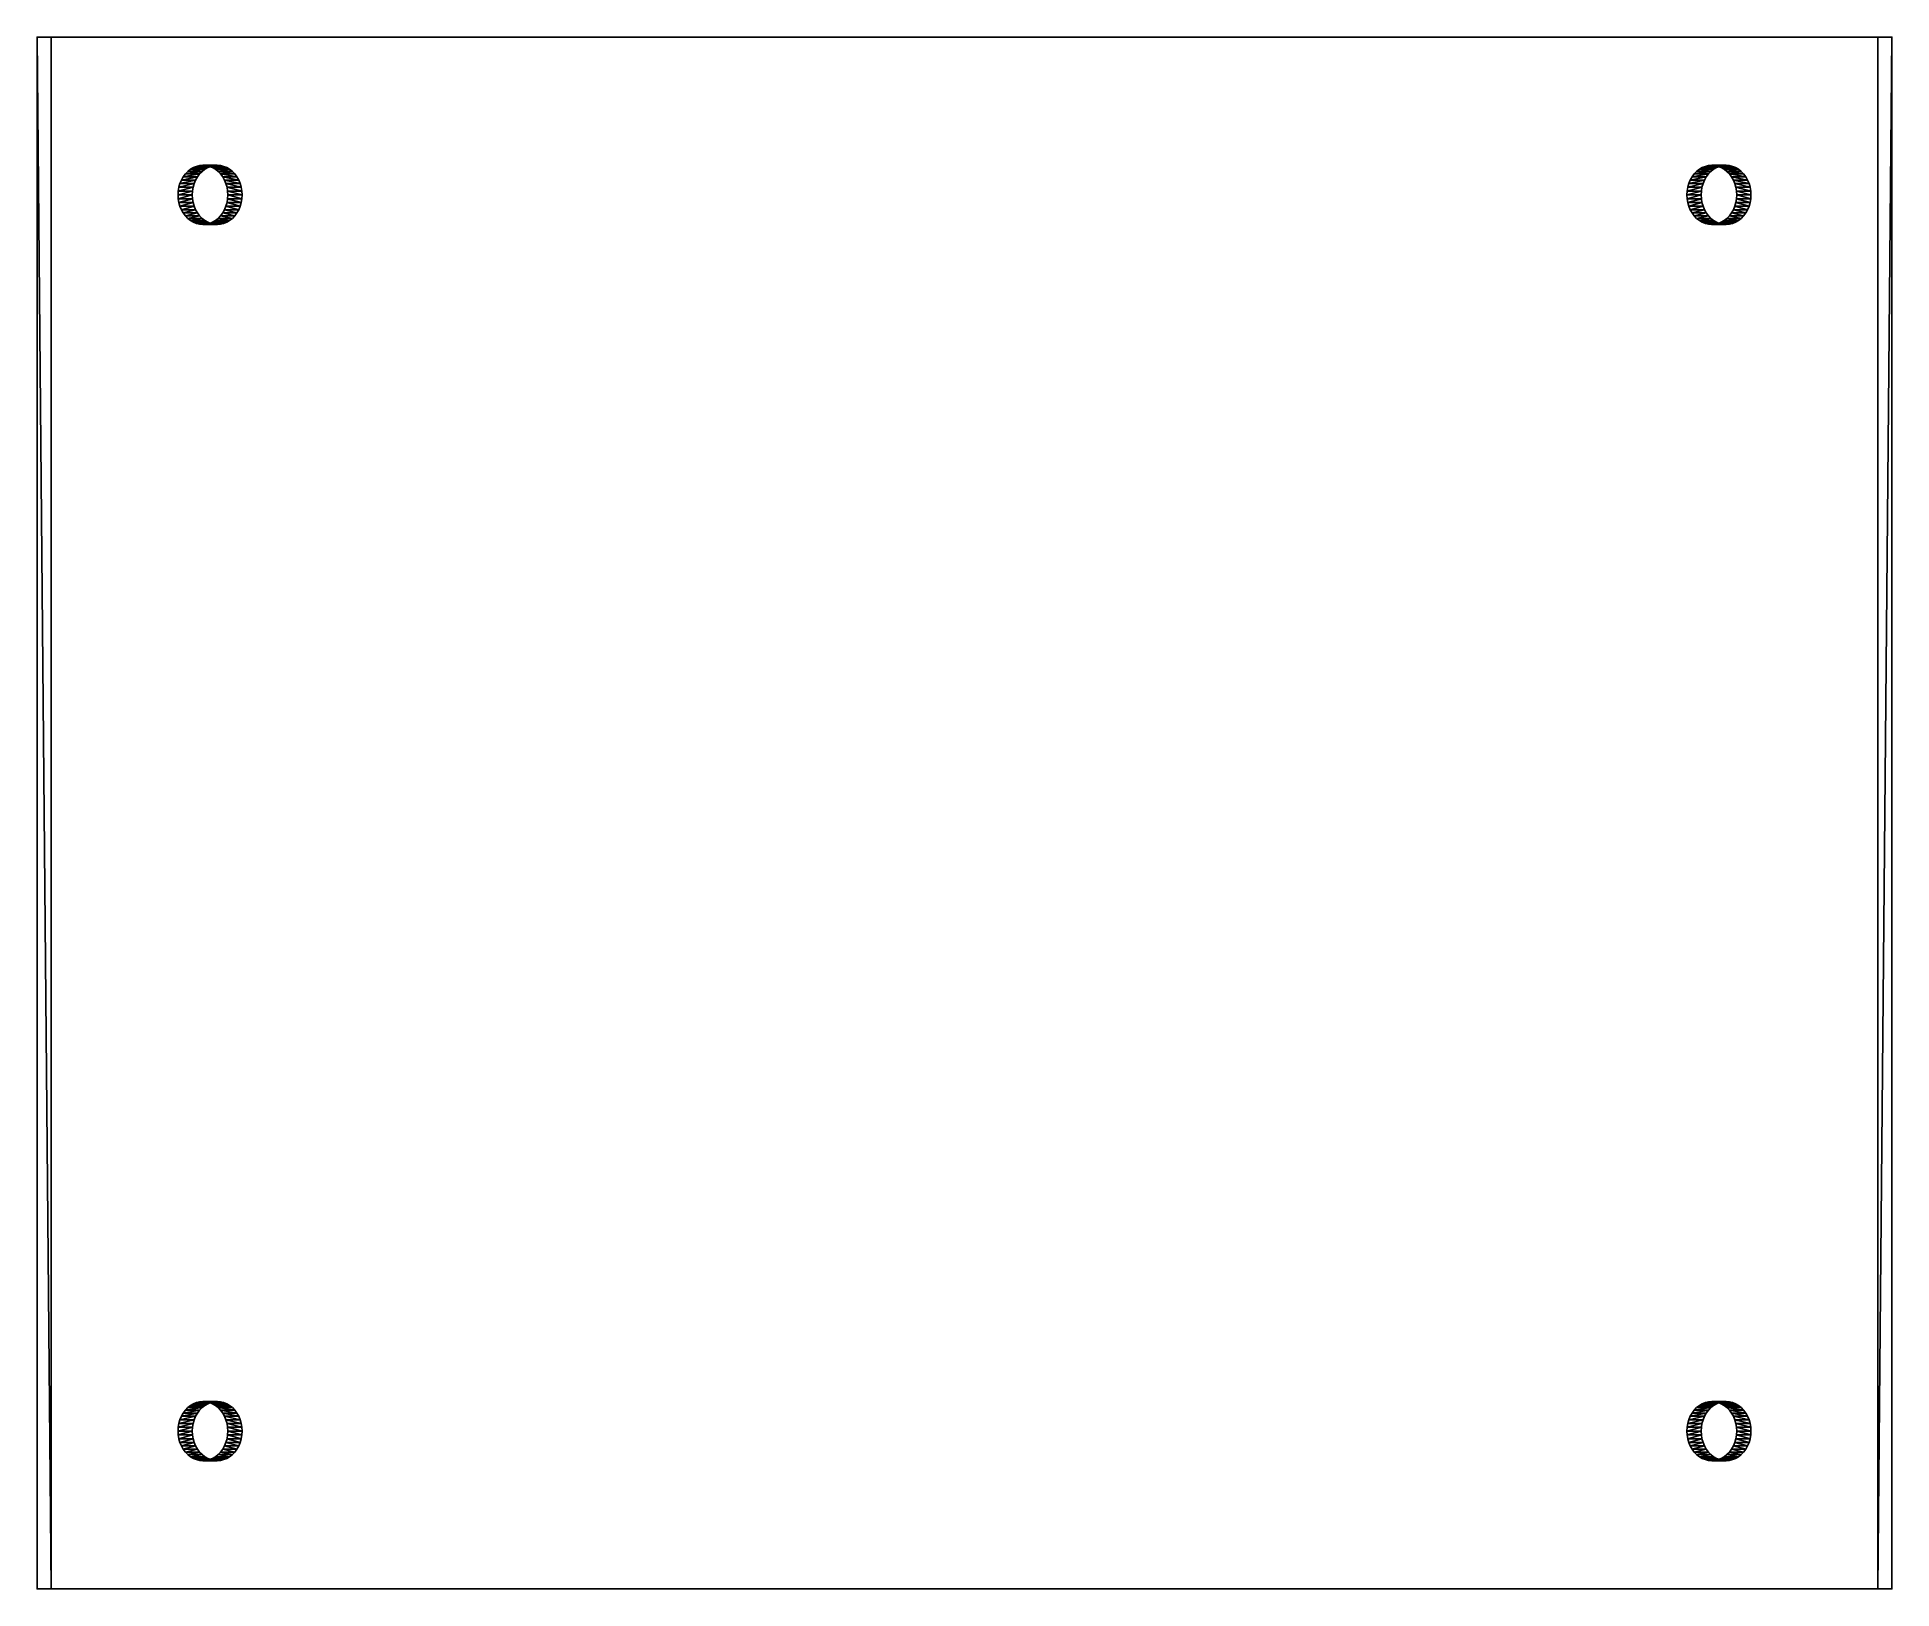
# Model space of a CAD drawing. Header units: millimetres. Extents: x 165 to 306, y 136 to 254.
import ezdxf

# ---------------------------------------------------------------- set-up
doc = ezdxf.new("R2010")
doc.units = ezdxf.units.MM
doc.layers.add('NOSE_COVER_RH', color=7, linetype='CONTINUOUS')

msp = doc.modelspace()

# ---------------------------------------------------------------- linework, layer by layer
at = {"layer": 'NOSE_COVER_RH'}
for points in [[(305, 254), (165, 254, 90), (166.0815, 254, 91.6824)], [(165, 254, 90), (165, 136, 90), (166.0815, 136, 91.6824)], [(165, 254, 90), (166.0815, 136, 91.6824), (166.0815, 254, 91.6824)], [(305, 254), (166.0815, 254, 91.6824), (306.0815, 254, 1.6824)], [(305, 136), (305, 254), (306.0815, 254, 1.6824)], [(305, 136), (306.0815, 254, 1.6824), (306.0815, 136, 1.6824)], [(176.6714, 243.9486, 82.497), (176.8934, 244.0787, 82.3542), (177.9749, 244.0787, 84.0366)], [(176.6714, 243.9486, 82.497), (177.9749, 244.0787, 84.0366), (177.7529, 243.9486, 84.1793)], [(176.8934, 244.0787, 82.3542), (177.1278, 244.1733, 82.2035), (178.2093, 244.1733, 83.8859)], [(176.8934, 244.0787, 82.3542), (178.2093, 244.1733, 83.8859), (177.9749, 244.0787, 84.0366)], [(177.1278, 244.1733, 82.2035), (177.3706, 244.2307, 82.0474), (178.4521, 244.2307, 83.7298)], [(177.1278, 244.1733, 82.2035), (178.4521, 244.2307, 83.7298), (178.2093, 244.1733, 83.8859)], [(177.3706, 244.2307, 82.0474), (177.6177, 244.25, 81.8886), (178.6992, 244.25, 83.571)], [(177.3706, 244.2307, 82.0474), (178.6992, 244.25, 83.571), (178.4521, 244.2307, 83.7298)], [(177.6177, 244.25, 81.8886), (177.8647, 244.2307, 81.7298), (178.9462, 244.2307, 83.4122)], [(177.6177, 244.25, 81.8886), (178.9462, 244.2307, 83.4122), (178.6992, 244.25, 83.571)], [(177.8647, 244.2307, 81.7298), (178.1075, 244.1733, 81.5737), (179.189, 244.1733, 83.2561)], [(177.8647, 244.2307, 81.7298), (179.189, 244.1733, 83.2561), (178.9462, 244.2307, 83.4122)], [(178.1075, 244.1733, 81.5737), (178.342, 244.0787, 81.423), (179.4235, 244.0787, 83.1054)], [(178.1075, 244.1733, 81.5737), (179.4235, 244.0787, 83.1054), (179.189, 244.1733, 83.2561)], [(178.342, 244.0787, 81.423), (178.564, 243.9486, 81.2803), (179.6455, 243.9486, 82.9626)], [(178.342, 244.0787, 81.423), (179.6455, 243.9486, 82.9626), (179.4235, 244.0787, 83.1054)], [(291.436, 243.9486, 8.7197), (291.6581, 244.0787, 8.577), (292.7396, 244.0787, 10.2593)], [(291.436, 243.9486, 8.7197), (292.7396, 244.0787, 10.2593), (292.5175, 243.9486, 10.4021)], [(291.6581, 244.0787, 8.577), (291.8925, 244.1733, 8.4263), (292.974, 244.1733, 10.1086)], [(291.6581, 244.0787, 8.577), (292.974, 244.1733, 10.1086), (292.7396, 244.0787, 10.2593)], [(291.8925, 244.1733, 8.4263), (292.1353, 244.2307, 8.2702), (293.2168, 244.2307, 9.9525)], [(291.8925, 244.1733, 8.4263), (293.2168, 244.2307, 9.9525), (292.974, 244.1733, 10.1086)], [(292.1353, 244.2307, 8.2702), (292.3823, 244.25, 8.1114), (293.4638, 244.25, 9.7937)], [(292.1353, 244.2307, 8.2702), (293.4638, 244.25, 9.7937), (293.2168, 244.2307, 9.9525)], [(292.3823, 244.25, 8.1114), (292.6294, 244.2307, 7.9526), (293.7109, 244.2307, 9.6349)], [(292.3823, 244.25, 8.1114), (293.7109, 244.2307, 9.6349), (293.4638, 244.25, 9.7937)], [(292.6294, 244.2307, 7.9526), (292.8722, 244.1733, 7.7965), (293.9537, 244.1733, 9.4788)], [(292.6294, 244.2307, 7.9526), (293.9537, 244.1733, 9.4788), (293.7109, 244.2307, 9.6349)], [(292.8722, 244.1733, 7.7965), (293.1066, 244.0787, 7.6458), (294.1881, 244.0787, 9.3281)], [(292.8722, 244.1733, 7.7965), (294.1881, 244.0787, 9.3281), (293.9537, 244.1733, 9.4788)], [(293.1066, 244.0787, 7.6458), (293.3286, 243.9486, 7.503), (294.4102, 243.9486, 9.1854)], [(293.1066, 244.0787, 7.6458), (294.4102, 243.9486, 9.1854), (294.1881, 244.0787, 9.3281)], [(175.7895, 242.5823, 83.0639), (175.8691, 242.861, 83.0127), (176.9506, 242.861, 84.6951)], [(175.7895, 242.5823, 83.0639), (176.9506, 242.861, 84.6951), (176.871, 242.5823, 84.7462)], [(175.8691, 242.861, 83.0127), (175.9786, 243.125, 82.9423), (177.0601, 243.125, 84.6247)], [(175.8691, 242.861, 83.0127), (177.0601, 243.125, 84.6247), (176.9506, 242.861, 84.6951)], [(175.9786, 243.125, 82.9423), (176.1161, 243.3697, 82.8539), (177.1976, 243.3697, 84.5363)], [(175.9786, 243.125, 82.9423), (177.1976, 243.3697, 84.5363), (177.0601, 243.125, 84.6247)], [(176.1161, 243.3697, 82.8539), (176.2794, 243.591, 82.749), (177.3609, 243.591, 84.4313)], [(176.1161, 243.3697, 82.8539), (177.3609, 243.591, 84.4313), (177.1976, 243.3697, 84.5363)], [(176.2794, 243.591, 82.749), (176.4655, 243.785, 82.6293), (177.547, 243.785, 84.3117)], [(176.2794, 243.591, 82.749), (177.547, 243.785, 84.3117), (177.3609, 243.591, 84.4313)], [(176.4655, 243.785, 82.6293), (176.6714, 243.9486, 82.497), (177.7529, 243.9486, 84.1793)], [(176.4655, 243.785, 82.6293), (177.7529, 243.9486, 84.1793), (177.547, 243.785, 84.3117)], [(178.564, 243.9486, 81.2803), (178.7699, 243.785, 81.148), (179.8514, 243.785, 82.8303)], [(178.564, 243.9486, 81.2803), (179.8514, 243.785, 82.8303), (179.6455, 243.9486, 82.9626)], [(178.7699, 243.785, 81.148), (178.956, 243.591, 81.0283), (180.0375, 243.591, 82.7107)], [(178.7699, 243.785, 81.148), (180.0375, 243.591, 82.7107), (179.8514, 243.785, 82.8303)], [(178.956, 243.591, 81.0283), (179.1192, 243.3697, 80.9234), (180.2007, 243.3697, 82.6057)], [(178.956, 243.591, 81.0283), (180.2007, 243.3697, 82.6057), (180.0375, 243.591, 82.7107)], [(179.1192, 243.3697, 80.9234), (179.2568, 243.125, 80.8349), (180.3383, 243.125, 82.5173)], [(179.1192, 243.3697, 80.9234), (180.3383, 243.125, 82.5173), (180.2007, 243.3697, 82.6057)], [(179.2568, 243.125, 80.8349), (179.3663, 242.861, 80.7645), (180.4478, 242.861, 82.4469)], [(179.2568, 243.125, 80.8349), (180.4478, 242.861, 82.4469), (180.3383, 243.125, 82.5173)], [(179.3663, 242.861, 80.7645), (179.4458, 242.5823, 80.7134), (180.5274, 242.5823, 82.3957)], [(179.3663, 242.861, 80.7645), (180.5274, 242.5823, 82.3957), (180.4478, 242.861, 82.4469)], [(290.5542, 242.5823, 9.2866), (290.6337, 242.861, 9.2355), (291.7153, 242.861, 10.9178)], [(290.5542, 242.5823, 9.2866), (291.7153, 242.861, 10.9178), (291.6357, 242.5823, 10.969)], [(290.6337, 242.861, 9.2355), (290.7432, 243.125, 9.1651), (291.8248, 243.125, 10.8474)], [(290.6337, 242.861, 9.2355), (291.8248, 243.125, 10.8474), (291.7153, 242.861, 10.9178)], [(290.7432, 243.125, 9.1651), (290.8808, 243.3697, 9.0766), (291.9623, 243.3697, 10.759)], [(290.7432, 243.125, 9.1651), (291.9623, 243.3697, 10.759), (291.8248, 243.125, 10.8474)], [(290.8808, 243.3697, 9.0766), (291.044, 243.591, 8.9717), (292.1255, 243.591, 10.6541)], [(290.8808, 243.3697, 9.0766), (292.1255, 243.591, 10.6541), (291.9623, 243.3697, 10.759)], [(291.044, 243.591, 8.9717), (291.2302, 243.785, 8.852), (292.3117, 243.785, 10.5344)], [(291.044, 243.591, 8.9717), (292.3117, 243.785, 10.5344), (292.1255, 243.591, 10.6541)], [(291.2302, 243.785, 8.852), (291.436, 243.9486, 8.7197), (292.5175, 243.9486, 10.4021)], [(291.2302, 243.785, 8.852), (292.5175, 243.9486, 10.4021), (292.3117, 243.785, 10.5344)], [(293.3286, 243.9486, 7.503), (293.5345, 243.785, 7.3707), (294.616, 243.785, 9.053)], [(293.3286, 243.9486, 7.503), (294.616, 243.785, 9.053), (294.4102, 243.9486, 9.1854)], [(293.5345, 243.785, 7.3707), (293.7206, 243.591, 7.251), (294.8022, 243.591, 8.9334)], [(293.5345, 243.785, 7.3707), (294.8022, 243.591, 8.9334), (294.616, 243.785, 9.053)], [(293.7206, 243.591, 7.251), (293.8839, 243.3697, 7.1461), (294.9654, 243.3697, 8.8284)], [(293.7206, 243.591, 7.251), (294.9654, 243.3697, 8.8284), (294.8022, 243.591, 8.9334)], [(293.8839, 243.3697, 7.1461), (294.0214, 243.125, 7.0577), (295.1029, 243.125, 8.74)], [(293.8839, 243.3697, 7.1461), (295.1029, 243.125, 8.74), (294.9654, 243.3697, 8.8284)], [(294.0214, 243.125, 7.0577), (294.1309, 242.861, 6.9873), (295.2124, 242.861, 8.6696)], [(294.0214, 243.125, 7.0577), (295.2124, 242.861, 8.6696), (295.1029, 243.125, 8.74)], [(294.1309, 242.861, 6.9873), (294.2105, 242.5823, 6.9361), (295.292, 242.5823, 8.6185)], [(294.1309, 242.861, 6.9873), (295.292, 242.5823, 8.6185), (295.2124, 242.861, 8.6696)], [(175.725, 242, 83.1053), (175.7412, 242.2937, 83.0949), (176.8227, 242.2937, 84.7773)], [(175.725, 242, 83.1053), (176.8227, 242.2937, 84.7773), (176.8065, 242, 84.7877)], [(175.7412, 241.7063, 83.0949), (175.725, 242, 83.1053), (176.8065, 242, 84.7877)], [(175.7412, 242.2937, 83.0949), (175.7895, 242.5823, 83.0639), (176.871, 242.5823, 84.7462)], [(175.7412, 242.2937, 83.0949), (176.871, 242.5823, 84.7462), (176.8227, 242.2937, 84.7773)], [(175.7412, 241.7063, 83.0949), (176.8065, 242, 84.7877), (176.8227, 241.7063, 84.7773)], [(175.7895, 241.4177, 83.0639), (175.7412, 241.7063, 83.0949), (176.8227, 241.7063, 84.7773)], [(175.7895, 241.4177, 83.0639), (176.8227, 241.7063, 84.7773), (176.871, 241.4177, 84.7462)], [(175.8691, 241.139, 83.0127), (175.7895, 241.4177, 83.0639), (176.871, 241.4177, 84.7462)], [(175.8691, 241.139, 83.0127), (176.871, 241.4177, 84.7462), (176.9506, 241.139, 84.6951)], [(179.4458, 241.4177, 80.7134), (179.3663, 241.139, 80.7645), (180.4478, 241.139, 82.4469)], [(179.4458, 242.5823, 80.7134), (179.4941, 242.2937, 80.6823), (180.5757, 242.2937, 82.3647)], [(179.4458, 242.5823, 80.7134), (180.5757, 242.2937, 82.3647), (180.5274, 242.5823, 82.3957)], [(179.4941, 241.7063, 80.6823), (179.4458, 241.4177, 80.7134), (180.5274, 241.4177, 82.3957)], [(179.4458, 241.4177, 80.7134), (180.4478, 241.139, 82.4469), (180.5274, 241.4177, 82.3957)], [(179.4941, 242.2937, 80.6823), (179.5103, 242, 80.6719), (180.5918, 242, 82.3543)], [(179.4941, 242.2937, 80.6823), (180.5918, 242, 82.3543), (180.5757, 242.2937, 82.3647)], [(179.5103, 242, 80.6719), (179.4941, 241.7063, 80.6823), (180.5757, 241.7063, 82.3647)], [(179.4941, 241.7063, 80.6823), (180.5274, 241.4177, 82.3957), (180.5757, 241.7063, 82.3647)], [(179.5103, 242, 80.6719), (180.5757, 241.7063, 82.3647), (180.5918, 242, 82.3543)], [(290.4897, 242, 9.3281), (290.5059, 242.2937, 9.3177), (291.5874, 242.2937, 11)], [(290.4897, 242, 9.3281), (291.5874, 242.2937, 11), (291.5712, 242, 11.0104)], [(290.5059, 241.7063, 9.3177), (290.4897, 242, 9.3281), (291.5712, 242, 11.0104)], [(290.5059, 242.2937, 9.3177), (290.5542, 242.5823, 9.2866), (291.6357, 242.5823, 10.969)], [(290.5059, 242.2937, 9.3177), (291.6357, 242.5823, 10.969), (291.5874, 242.2937, 11)], [(290.5059, 241.7063, 9.3177), (291.5712, 242, 11.0104), (291.5874, 241.7063, 11)], [(290.5542, 241.4177, 9.2866), (290.5059, 241.7063, 9.3177), (291.5874, 241.7063, 11)], [(290.5542, 241.4177, 9.2866), (291.5874, 241.7063, 11), (291.6357, 241.4177, 10.969)], [(290.6337, 241.139, 9.2355), (290.5542, 241.4177, 9.2866), (291.6357, 241.4177, 10.969)], [(290.6337, 241.139, 9.2355), (291.6357, 241.4177, 10.969), (291.7153, 241.139, 10.9178)], [(294.2105, 241.4177, 6.9361), (294.1309, 241.139, 6.9873), (295.2124, 241.139, 8.6696)], [(294.2105, 242.5823, 6.9361), (294.2588, 242.2937, 6.9051), (295.3403, 242.2937, 8.5874)], [(294.2105, 242.5823, 6.9361), (295.3403, 242.2937, 8.5874), (295.292, 242.5823, 8.6185)], [(294.2588, 241.7063, 6.9051), (294.2105, 241.4177, 6.9361), (295.292, 241.4177, 8.6185)], [(294.2105, 241.4177, 6.9361), (295.2124, 241.139, 8.6696), (295.292, 241.4177, 8.6185)], [(294.2588, 242.2937, 6.9051), (294.275, 242, 6.8947), (295.3565, 242, 8.577)], [(294.2588, 242.2937, 6.9051), (295.3565, 242, 8.577), (295.3403, 242.2937, 8.5874)], [(294.275, 242, 6.8947), (294.2588, 241.7063, 6.9051), (295.3403, 241.7063, 8.5874)], [(294.2588, 241.7063, 6.9051), (295.292, 241.4177, 8.6185), (295.3403, 241.7063, 8.5874)], [(294.275, 242, 6.8947), (295.3403, 241.7063, 8.5874), (295.3565, 242, 8.577)], [(175.9786, 240.875, 82.9423), (175.8691, 241.139, 83.0127), (176.9506, 241.139, 84.6951)], [(175.9786, 240.875, 82.9423), (176.9506, 241.139, 84.6951), (177.0601, 240.875, 84.6247)], [(176.1161, 240.6303, 82.8539), (175.9786, 240.875, 82.9423), (177.0601, 240.875, 84.6247)], [(176.1161, 240.6303, 82.8539), (177.0601, 240.875, 84.6247), (177.1976, 240.6303, 84.5363)], [(176.2794, 240.409, 82.749), (176.1161, 240.6303, 82.8539), (177.1976, 240.6303, 84.5363)], [(176.2794, 240.409, 82.749), (177.1976, 240.6303, 84.5363), (177.3609, 240.409, 84.4313)], [(176.4655, 240.215, 82.6293), (176.2794, 240.409, 82.749), (177.3609, 240.409, 84.4313)], [(176.4655, 240.215, 82.6293), (177.3609, 240.409, 84.4313), (177.547, 240.215, 84.3117)], [(176.6714, 240.0514, 82.497), (176.4655, 240.215, 82.6293), (177.547, 240.215, 84.3117)], [(176.6714, 240.0514, 82.497), (177.547, 240.215, 84.3117), (177.7529, 240.0514, 84.1793)], [(176.8934, 239.9213, 82.3542), (176.6714, 240.0514, 82.497), (177.7529, 240.0514, 84.1793)], [(176.8934, 239.9213, 82.3542), (177.7529, 240.0514, 84.1793), (177.9749, 239.9213, 84.0366)], [(177.1278, 239.8267, 82.2035), (176.8934, 239.9213, 82.3542), (177.9749, 239.9213, 84.0366)], [(177.1278, 239.8267, 82.2035), (177.9749, 239.9213, 84.0366), (178.2093, 239.8267, 83.8859)], [(178.342, 239.9213, 81.423), (178.1075, 239.8267, 81.5737), (179.189, 239.8267, 83.2561)], [(178.564, 240.0514, 81.2803), (178.342, 239.9213, 81.423), (179.4235, 239.9213, 83.1054)], [(178.342, 239.9213, 81.423), (179.189, 239.8267, 83.2561), (179.4235, 239.9213, 83.1054)], [(178.7699, 240.215, 81.148), (178.564, 240.0514, 81.2803), (179.6455, 240.0514, 82.9626)], [(178.564, 240.0514, 81.2803), (179.4235, 239.9213, 83.1054), (179.6455, 240.0514, 82.9626)], [(178.956, 240.409, 81.0283), (178.7699, 240.215, 81.148), (179.8514, 240.215, 82.8303)], [(178.7699, 240.215, 81.148), (179.6455, 240.0514, 82.9626), (179.8514, 240.215, 82.8303)], [(179.1192, 240.6303, 80.9234), (178.956, 240.409, 81.0283), (180.0375, 240.409, 82.7107)], [(178.956, 240.409, 81.0283), (179.8514, 240.215, 82.8303), (180.0375, 240.409, 82.7107)], [(179.2568, 240.875, 80.8349), (179.1192, 240.6303, 80.9234), (180.2007, 240.6303, 82.6057)], [(179.1192, 240.6303, 80.9234), (180.0375, 240.409, 82.7107), (180.2007, 240.6303, 82.6057)], [(179.3663, 241.139, 80.7645), (179.2568, 240.875, 80.8349), (180.3383, 240.875, 82.5173)], [(179.2568, 240.875, 80.8349), (180.2007, 240.6303, 82.6057), (180.3383, 240.875, 82.5173)], [(179.3663, 241.139, 80.7645), (180.3383, 240.875, 82.5173), (180.4478, 241.139, 82.4469)], [(290.7432, 240.875, 9.1651), (290.6337, 241.139, 9.2355), (291.7153, 241.139, 10.9178)], [(290.7432, 240.875, 9.1651), (291.7153, 241.139, 10.9178), (291.8248, 240.875, 10.8474)], [(290.8808, 240.6303, 9.0766), (290.7432, 240.875, 9.1651), (291.8248, 240.875, 10.8474)], [(290.8808, 240.6303, 9.0766), (291.8248, 240.875, 10.8474), (291.9623, 240.6303, 10.759)], [(291.044, 240.409, 8.9717), (290.8808, 240.6303, 9.0766), (291.9623, 240.6303, 10.759)], [(291.044, 240.409, 8.9717), (291.9623, 240.6303, 10.759), (292.1255, 240.409, 10.6541)], [(291.2302, 240.215, 8.852), (291.044, 240.409, 8.9717), (292.1255, 240.409, 10.6541)], [(291.2302, 240.215, 8.852), (292.1255, 240.409, 10.6541), (292.3117, 240.215, 10.5344)], [(291.436, 240.0514, 8.7197), (291.2302, 240.215, 8.852), (292.3117, 240.215, 10.5344)], [(291.436, 240.0514, 8.7197), (292.3117, 240.215, 10.5344), (292.5175, 240.0514, 10.4021)], [(291.6581, 239.9213, 8.577), (291.436, 240.0514, 8.7197), (292.5175, 240.0514, 10.4021)], [(291.6581, 239.9213, 8.577), (292.5175, 240.0514, 10.4021), (292.7396, 239.9213, 10.2593)], [(291.8925, 239.8267, 8.4263), (291.6581, 239.9213, 8.577), (292.7396, 239.9213, 10.2593)], [(291.8925, 239.8267, 8.4263), (292.7396, 239.9213, 10.2593), (292.974, 239.8267, 10.1086)], [(293.1066, 239.9213, 7.6458), (292.8722, 239.8267, 7.7965), (293.9537, 239.8267, 9.4788)], [(293.3286, 240.0514, 7.503), (293.1066, 239.9213, 7.6458), (294.1881, 239.9213, 9.3281)], [(293.1066, 239.9213, 7.6458), (293.9537, 239.8267, 9.4788), (294.1881, 239.9213, 9.3281)], [(293.5345, 240.215, 7.3707), (293.3286, 240.0514, 7.503), (294.4102, 240.0514, 9.1854)], [(293.3286, 240.0514, 7.503), (294.1881, 239.9213, 9.3281), (294.4102, 240.0514, 9.1854)], [(293.7206, 240.409, 7.251), (293.5345, 240.215, 7.3707), (294.616, 240.215, 9.053)], [(293.5345, 240.215, 7.3707), (294.4102, 240.0514, 9.1854), (294.616, 240.215, 9.053)], [(293.8839, 240.6303, 7.1461), (293.7206, 240.409, 7.251), (294.8022, 240.409, 8.9334)], [(293.7206, 240.409, 7.251), (294.616, 240.215, 9.053), (294.8022, 240.409, 8.9334)], [(294.0214, 240.875, 7.0577), (293.8839, 240.6303, 7.1461), (294.9654, 240.6303, 8.8284)], [(293.8839, 240.6303, 7.1461), (294.8022, 240.409, 8.9334), (294.9654, 240.6303, 8.8284)], [(294.1309, 241.139, 6.9873), (294.0214, 240.875, 7.0577), (295.1029, 240.875, 8.74)], [(294.0214, 240.875, 7.0577), (294.9654, 240.6303, 8.8284), (295.1029, 240.875, 8.74)], [(294.1309, 241.139, 6.9873), (295.1029, 240.875, 8.74), (295.2124, 241.139, 8.6696)], [(177.3706, 239.7693, 82.0474), (177.1278, 239.8267, 82.2035), (178.2093, 239.8267, 83.8859)], [(177.3706, 239.7693, 82.0474), (178.2093, 239.8267, 83.8859), (178.4521, 239.7693, 83.7298)], [(177.6177, 239.75, 81.8886), (177.3706, 239.7693, 82.0474), (178.4521, 239.7693, 83.7298)], [(177.8647, 239.7693, 81.7298), (177.6177, 239.75, 81.8886), (178.6992, 239.75, 83.571)], [(177.6177, 239.75, 81.8886), (178.4521, 239.7693, 83.7298), (178.6992, 239.75, 83.571)], [(178.1075, 239.8267, 81.5737), (177.8647, 239.7693, 81.7298), (178.9462, 239.7693, 83.4122)], [(177.8647, 239.7693, 81.7298), (178.6992, 239.75, 83.571), (178.9462, 239.7693, 83.4122)], [(178.1075, 239.8267, 81.5737), (178.9462, 239.7693, 83.4122), (179.189, 239.8267, 83.2561)], [(292.1353, 239.7693, 8.2702), (291.8925, 239.8267, 8.4263), (292.974, 239.8267, 10.1086)], [(292.1353, 239.7693, 8.2702), (292.974, 239.8267, 10.1086), (293.2168, 239.7693, 9.9525)], [(292.3823, 239.75, 8.1114), (292.1353, 239.7693, 8.2702), (293.2168, 239.7693, 9.9525)], [(292.6294, 239.7693, 7.9526), (292.3823, 239.75, 8.1114), (293.4638, 239.75, 9.7937)], [(292.3823, 239.75, 8.1114), (293.2168, 239.7693, 9.9525), (293.4638, 239.75, 9.7937)], [(292.8722, 239.8267, 7.7965), (292.6294, 239.7693, 7.9526), (293.7109, 239.7693, 9.6349)], [(292.6294, 239.7693, 7.9526), (293.4638, 239.75, 9.7937), (293.7109, 239.7693, 9.6349)], [(292.8722, 239.8267, 7.7965), (293.7109, 239.7693, 9.6349), (293.9537, 239.8267, 9.4788)], [(176.1161, 149.3697, 82.8539), (176.2794, 149.591, 82.749), (177.3609, 149.591, 84.4313)], [(176.1161, 149.3697, 82.8539), (177.3609, 149.591, 84.4313), (177.1976, 149.3697, 84.5363)], [(176.2794, 149.591, 82.749), (176.4655, 149.785, 82.6293), (177.547, 149.785, 84.3117)], [(176.2794, 149.591, 82.749), (177.547, 149.785, 84.3117), (177.3609, 149.591, 84.4313)], [(176.4655, 149.785, 82.6293), (176.6714, 149.9486, 82.497), (177.7529, 149.9486, 84.1793)], [(176.4655, 149.785, 82.6293), (177.7529, 149.9486, 84.1793), (177.547, 149.785, 84.3117)], [(176.6714, 149.9486, 82.497), (176.8934, 150.0787, 82.3542), (177.9749, 150.0787, 84.0366)], [(176.6714, 149.9486, 82.497), (177.9749, 150.0787, 84.0366), (177.7529, 149.9486, 84.1793)], [(176.8934, 150.0787, 82.3542), (177.1278, 150.1733, 82.2035), (178.2093, 150.1733, 83.8859)], [(176.8934, 150.0787, 82.3542), (178.2093, 150.1733, 83.8859), (177.9749, 150.0787, 84.0366)], [(177.1278, 150.1733, 82.2035), (177.3706, 150.2307, 82.0474), (178.4521, 150.2307, 83.7298)], [(177.1278, 150.1733, 82.2035), (178.4521, 150.2307, 83.7298), (178.2093, 150.1733, 83.8859)], [(177.3706, 150.2307, 82.0474), (177.6177, 150.25, 81.8886), (178.6992, 150.25, 83.571)], [(177.3706, 150.2307, 82.0474), (178.6992, 150.25, 83.571), (178.4521, 150.2307, 83.7298)], [(177.6177, 150.25, 81.8886), (177.8647, 150.2307, 81.7298), (178.9462, 150.2307, 83.4122)], [(177.6177, 150.25, 81.8886), (178.9462, 150.2307, 83.4122), (178.6992, 150.25, 83.571)], [(177.8647, 150.2307, 81.7298), (178.1075, 150.1733, 81.5737), (179.189, 150.1733, 83.2561)], [(177.8647, 150.2307, 81.7298), (179.189, 150.1733, 83.2561), (178.9462, 150.2307, 83.4122)], [(178.1075, 150.1733, 81.5737), (178.342, 150.0787, 81.423), (179.4235, 150.0787, 83.1054)], [(178.1075, 150.1733, 81.5737), (179.4235, 150.0787, 83.1054), (179.189, 150.1733, 83.2561)], [(178.342, 150.0787, 81.423), (178.564, 149.9486, 81.2803), (179.6455, 149.9486, 82.9626)], [(178.342, 150.0787, 81.423), (179.6455, 149.9486, 82.9626), (179.4235, 150.0787, 83.1054)], [(178.564, 149.9486, 81.2803), (178.7699, 149.785, 81.148), (179.8514, 149.785, 82.8303)], [(178.564, 149.9486, 81.2803), (179.8514, 149.785, 82.8303), (179.6455, 149.9486, 82.9626)], [(178.7699, 149.785, 81.148), (178.956, 149.591, 81.0283), (180.0375, 149.591, 82.7107)], [(178.7699, 149.785, 81.148), (180.0375, 149.591, 82.7107), (179.8514, 149.785, 82.8303)], [(178.956, 149.591, 81.0283), (179.1192, 149.3697, 80.9234), (180.2007, 149.3697, 82.6057)], [(178.956, 149.591, 81.0283), (180.2007, 149.3697, 82.6057), (180.0375, 149.591, 82.7107)], [(290.8808, 149.3697, 9.0766), (291.044, 149.591, 8.9717), (292.1255, 149.591, 10.6541)], [(290.8808, 149.3697, 9.0766), (292.1255, 149.591, 10.6541), (291.9623, 149.3697, 10.759)], [(291.044, 149.591, 8.9717), (291.2302, 149.785, 8.852), (292.3117, 149.785, 10.5344)], [(291.044, 149.591, 8.9717), (292.3117, 149.785, 10.5344), (292.1255, 149.591, 10.6541)], [(291.2302, 149.785, 8.852), (291.436, 149.9486, 8.7197), (292.5175, 149.9486, 10.4021)], [(291.2302, 149.785, 8.852), (292.5175, 149.9486, 10.4021), (292.3117, 149.785, 10.5344)], [(291.436, 149.9486, 8.7197), (291.6581, 150.0787, 8.577), (292.7396, 150.0787, 10.2593)], [(291.436, 149.9486, 8.7197), (292.7396, 150.0787, 10.2593), (292.5175, 149.9486, 10.4021)], [(291.6581, 150.0787, 8.577), (291.8925, 150.1733, 8.4263), (292.974, 150.1733, 10.1086)], [(291.6581, 150.0787, 8.577), (292.974, 150.1733, 10.1086), (292.7396, 150.0787, 10.2593)], [(291.8925, 150.1733, 8.4263), (292.1353, 150.2307, 8.2702), (293.2168, 150.2307, 9.9525)], [(291.8925, 150.1733, 8.4263), (293.2168, 150.2307, 9.9525), (292.974, 150.1733, 10.1086)], [(292.1353, 150.2307, 8.2702), (292.3823, 150.25, 8.1114), (293.4638, 150.25, 9.7937)], [(292.1353, 150.2307, 8.2702), (293.4638, 150.25, 9.7937), (293.2168, 150.2307, 9.9525)], [(292.3823, 150.25, 8.1114), (292.6294, 150.2307, 7.9526), (293.7109, 150.2307, 9.6349)], [(292.3823, 150.25, 8.1114), (293.7109, 150.2307, 9.6349), (293.4638, 150.25, 9.7937)], [(292.6294, 150.2307, 7.9526), (292.8722, 150.1733, 7.7965), (293.9537, 150.1733, 9.4788)], [(292.6294, 150.2307, 7.9526), (293.9537, 150.1733, 9.4788), (293.7109, 150.2307, 9.6349)], [(292.8722, 150.1733, 7.7965), (293.1066, 150.0787, 7.6458), (294.1881, 150.0787, 9.3281)], [(292.8722, 150.1733, 7.7965), (294.1881, 150.0787, 9.3281), (293.9537, 150.1733, 9.4788)], [(293.1066, 150.0787, 7.6458), (293.3286, 149.9486, 7.503), (294.4102, 149.9486, 9.1854)], [(293.1066, 150.0787, 7.6458), (294.4102, 149.9486, 9.1854), (294.1881, 150.0787, 9.3281)], [(293.3286, 149.9486, 7.503), (293.5345, 149.785, 7.3707), (294.616, 149.785, 9.053)], [(293.3286, 149.9486, 7.503), (294.616, 149.785, 9.053), (294.4102, 149.9486, 9.1854)], [(293.5345, 149.785, 7.3707), (293.7206, 149.591, 7.251), (294.8022, 149.591, 8.9334)], [(293.5345, 149.785, 7.3707), (294.8022, 149.591, 8.9334), (294.616, 149.785, 9.053)], [(293.7206, 149.591, 7.251), (293.8839, 149.3697, 7.1461), (294.9654, 149.3697, 8.8284)], [(293.7206, 149.591, 7.251), (294.9654, 149.3697, 8.8284), (294.8022, 149.591, 8.9334)], [(175.725, 148, 83.1053), (175.7412, 148.2937, 83.0949), (176.8227, 148.2937, 84.7773)], [(175.725, 148, 83.1053), (176.8227, 148.2937, 84.7773), (176.8065, 148, 84.7877)], [(175.7412, 148.2937, 83.0949), (175.7895, 148.5823, 83.0639), (176.871, 148.5823, 84.7462)], [(175.7412, 148.2937, 83.0949), (176.871, 148.5823, 84.7462), (176.8227, 148.2937, 84.7773)], [(175.7895, 148.5823, 83.0639), (175.8691, 148.861, 83.0127), (176.9506, 148.861, 84.6951)], [(175.7895, 148.5823, 83.0639), (176.9506, 148.861, 84.6951), (176.871, 148.5823, 84.7462)], [(175.8691, 148.861, 83.0127), (175.9786, 149.125, 82.9423), (177.0601, 149.125, 84.6247)], [(175.8691, 148.861, 83.0127), (177.0601, 149.125, 84.6247), (176.9506, 148.861, 84.6951)], [(175.9786, 149.125, 82.9423), (176.1161, 149.3697, 82.8539), (177.1976, 149.3697, 84.5363)], [(175.9786, 149.125, 82.9423), (177.1976, 149.3697, 84.5363), (177.0601, 149.125, 84.6247)], [(179.1192, 149.3697, 80.9234), (179.2568, 149.125, 80.8349), (180.3383, 149.125, 82.5173)], [(179.1192, 149.3697, 80.9234), (180.3383, 149.125, 82.5173), (180.2007, 149.3697, 82.6057)], [(179.2568, 149.125, 80.8349), (179.3663, 148.861, 80.7645), (180.4478, 148.861, 82.4469)], [(179.2568, 149.125, 80.8349), (180.4478, 148.861, 82.4469), (180.3383, 149.125, 82.5173)], [(179.3663, 148.861, 80.7645), (179.4458, 148.5823, 80.7134), (180.5274, 148.5823, 82.3957)], [(179.3663, 148.861, 80.7645), (180.5274, 148.5823, 82.3957), (180.4478, 148.861, 82.4469)], [(179.4458, 148.5823, 80.7134), (179.4941, 148.2937, 80.6823), (180.5757, 148.2937, 82.3647)], [(179.4458, 148.5823, 80.7134), (180.5757, 148.2937, 82.3647), (180.5274, 148.5823, 82.3957)], [(179.4941, 148.2937, 80.6823), (179.5103, 148, 80.6719), (180.5918, 148, 82.3543)], [(179.4941, 148.2937, 80.6823), (180.5918, 148, 82.3543), (180.5757, 148.2937, 82.3647)], [(290.4897, 148, 9.3281), (290.5059, 148.2937, 9.3177), (291.5874, 148.2937, 11)], [(290.4897, 148, 9.3281), (291.5874, 148.2937, 11), (291.5712, 148, 11.0104)], [(290.5059, 148.2937, 9.3177), (290.5542, 148.5823, 9.2866), (291.6357, 148.5823, 10.969)], [(290.5059, 148.2937, 9.3177), (291.6357, 148.5823, 10.969), (291.5874, 148.2937, 11)], [(290.5542, 148.5823, 9.2866), (290.6337, 148.861, 9.2355), (291.7153, 148.861, 10.9178)], [(290.5542, 148.5823, 9.2866), (291.7153, 148.861, 10.9178), (291.6357, 148.5823, 10.969)], [(290.6337, 148.861, 9.2355), (290.7432, 149.125, 9.1651), (291.8248, 149.125, 10.8474)], [(290.6337, 148.861, 9.2355), (291.8248, 149.125, 10.8474), (291.7153, 148.861, 10.9178)], [(290.7432, 149.125, 9.1651), (290.8808, 149.3697, 9.0766), (291.9623, 149.3697, 10.759)], [(290.7432, 149.125, 9.1651), (291.9623, 149.3697, 10.759), (291.8248, 149.125, 10.8474)], [(293.8839, 149.3697, 7.1461), (294.0214, 149.125, 7.0577), (295.1029, 149.125, 8.74)], [(293.8839, 149.3697, 7.1461), (295.1029, 149.125, 8.74), (294.9654, 149.3697, 8.8284)], [(294.0214, 149.125, 7.0577), (294.1309, 148.861, 6.9873), (295.2124, 148.861, 8.6696)], [(294.0214, 149.125, 7.0577), (295.2124, 148.861, 8.6696), (295.1029, 149.125, 8.74)], [(294.1309, 148.861, 6.9873), (294.2105, 148.5823, 6.9361), (295.292, 148.5823, 8.6185)], [(294.1309, 148.861, 6.9873), (295.292, 148.5823, 8.6185), (295.2124, 148.861, 8.6696)], [(294.2105, 148.5823, 6.9361), (294.2588, 148.2937, 6.9051), (295.3403, 148.2937, 8.5874)], [(294.2105, 148.5823, 6.9361), (295.3403, 148.2937, 8.5874), (295.292, 148.5823, 8.6185)], [(294.2588, 148.2937, 6.9051), (294.275, 148, 6.8947), (295.3565, 148, 8.577)], [(294.2588, 148.2937, 6.9051), (295.3565, 148, 8.577), (295.3403, 148.2937, 8.5874)], [(175.7412, 147.7063, 83.0949), (175.725, 148, 83.1053), (176.8065, 148, 84.7877)], [(175.7412, 147.7063, 83.0949), (176.8065, 148, 84.7877), (176.8227, 147.7063, 84.7773)], [(175.7895, 147.4177, 83.0639), (175.7412, 147.7063, 83.0949), (176.8227, 147.7063, 84.7773)], [(175.7895, 147.4177, 83.0639), (176.8227, 147.7063, 84.7773), (176.871, 147.4177, 84.7462)], [(175.8691, 147.139, 83.0127), (175.7895, 147.4177, 83.0639), (176.871, 147.4177, 84.7462)], [(175.8691, 147.139, 83.0127), (176.871, 147.4177, 84.7462), (176.9506, 147.139, 84.6951)], [(175.9786, 146.875, 82.9423), (175.8691, 147.139, 83.0127), (176.9506, 147.139, 84.6951)], [(175.9786, 146.875, 82.9423), (176.9506, 147.139, 84.6951), (177.0601, 146.875, 84.6247)], [(176.1161, 146.6303, 82.8539), (175.9786, 146.875, 82.9423), (177.0601, 146.875, 84.6247)], [(176.1161, 146.6303, 82.8539), (177.0601, 146.875, 84.6247), (177.1976, 146.6303, 84.5363)], [(179.2568, 146.875, 80.8349), (179.1192, 146.6303, 80.9234), (180.2007, 146.6303, 82.6057)], [(179.3663, 147.139, 80.7645), (179.2568, 146.875, 80.8349), (180.3383, 146.875, 82.5173)], [(179.2568, 146.875, 80.8349), (180.2007, 146.6303, 82.6057), (180.3383, 146.875, 82.5173)], [(179.4458, 147.4177, 80.7134), (179.3663, 147.139, 80.7645), (180.4478, 147.139, 82.4469)], [(179.3663, 147.139, 80.7645), (180.3383, 146.875, 82.5173), (180.4478, 147.139, 82.4469)], [(179.4941, 147.7063, 80.6823), (179.4458, 147.4177, 80.7134), (180.5274, 147.4177, 82.3957)], [(179.4458, 147.4177, 80.7134), (180.4478, 147.139, 82.4469), (180.5274, 147.4177, 82.3957)], [(179.5103, 148, 80.6719), (179.4941, 147.7063, 80.6823), (180.5757, 147.7063, 82.3647)], [(179.4941, 147.7063, 80.6823), (180.5274, 147.4177, 82.3957), (180.5757, 147.7063, 82.3647)], [(179.5103, 148, 80.6719), (180.5757, 147.7063, 82.3647), (180.5918, 148, 82.3543)], [(290.5059, 147.7063, 9.3177), (290.4897, 148, 9.3281), (291.5712, 148, 11.0104)], [(290.5059, 147.7063, 9.3177), (291.5712, 148, 11.0104), (291.5874, 147.7063, 11)], [(290.5542, 147.4177, 9.2866), (290.5059, 147.7063, 9.3177), (291.5874, 147.7063, 11)], [(290.5542, 147.4177, 9.2866), (291.5874, 147.7063, 11), (291.6357, 147.4177, 10.969)], [(290.6337, 147.139, 9.2355), (290.5542, 147.4177, 9.2866), (291.6357, 147.4177, 10.969)], [(290.6337, 147.139, 9.2355), (291.6357, 147.4177, 10.969), (291.7153, 147.139, 10.9178)], [(290.7432, 146.875, 9.1651), (290.6337, 147.139, 9.2355), (291.7153, 147.139, 10.9178)], [(290.7432, 146.875, 9.1651), (291.7153, 147.139, 10.9178), (291.8248, 146.875, 10.8474)], [(290.8808, 146.6303, 9.0766), (290.7432, 146.875, 9.1651), (291.8248, 146.875, 10.8474)], [(290.8808, 146.6303, 9.0766), (291.8248, 146.875, 10.8474), (291.9623, 146.6303, 10.759)], [(294.0214, 146.875, 7.0577), (293.8839, 146.6303, 7.1461), (294.9654, 146.6303, 8.8284)], [(294.1309, 147.139, 6.9873), (294.0214, 146.875, 7.0577), (295.1029, 146.875, 8.74)], [(294.0214, 146.875, 7.0577), (294.9654, 146.6303, 8.8284), (295.1029, 146.875, 8.74)], [(294.2105, 147.4177, 6.9361), (294.1309, 147.139, 6.9873), (295.2124, 147.139, 8.6696)], [(294.1309, 147.139, 6.9873), (295.1029, 146.875, 8.74), (295.2124, 147.139, 8.6696)], [(294.2588, 147.7063, 6.9051), (294.2105, 147.4177, 6.9361), (295.292, 147.4177, 8.6185)], [(294.2105, 147.4177, 6.9361), (295.2124, 147.139, 8.6696), (295.292, 147.4177, 8.6185)], [(294.275, 148, 6.8947), (294.2588, 147.7063, 6.9051), (295.3403, 147.7063, 8.5874)], [(294.2588, 147.7063, 6.9051), (295.292, 147.4177, 8.6185), (295.3403, 147.7063, 8.5874)], [(294.275, 148, 6.8947), (295.3403, 147.7063, 8.5874), (295.3565, 148, 8.577)], [(176.2794, 146.409, 82.749), (176.1161, 146.6303, 82.8539), (177.1976, 146.6303, 84.5363)], [(176.2794, 146.409, 82.749), (177.1976, 146.6303, 84.5363), (177.3609, 146.409, 84.4313)], [(176.4655, 146.215, 82.6293), (176.2794, 146.409, 82.749), (177.3609, 146.409, 84.4313)], [(176.4655, 146.215, 82.6293), (177.3609, 146.409, 84.4313), (177.547, 146.215, 84.3117)], [(176.6714, 146.0514, 82.497), (176.4655, 146.215, 82.6293), (177.547, 146.215, 84.3117)], [(176.6714, 146.0514, 82.497), (177.547, 146.215, 84.3117), (177.7529, 146.0514, 84.1793)], [(176.8934, 145.9213, 82.3542), (176.6714, 146.0514, 82.497), (177.7529, 146.0514, 84.1793)], [(176.8934, 145.9213, 82.3542), (177.7529, 146.0514, 84.1793), (177.9749, 145.9213, 84.0366)], [(177.1278, 145.8267, 82.2035), (176.8934, 145.9213, 82.3542), (177.9749, 145.9213, 84.0366)], [(177.1278, 145.8267, 82.2035), (177.9749, 145.9213, 84.0366), (178.2093, 145.8267, 83.8859)], [(177.3706, 145.7693, 82.0474), (177.1278, 145.8267, 82.2035), (178.2093, 145.8267, 83.8859)], [(177.3706, 145.7693, 82.0474), (178.2093, 145.8267, 83.8859), (178.4521, 145.7693, 83.7298)], [(177.6177, 145.75, 81.8886), (177.3706, 145.7693, 82.0474), (178.4521, 145.7693, 83.7298)], [(177.8647, 145.7693, 81.7298), (177.6177, 145.75, 81.8886), (178.6992, 145.75, 83.571)], [(177.6177, 145.75, 81.8886), (178.4521, 145.7693, 83.7298), (178.6992, 145.75, 83.571)], [(178.1075, 145.8267, 81.5737), (177.8647, 145.7693, 81.7298), (178.9462, 145.7693, 83.4122)], [(177.8647, 145.7693, 81.7298), (178.6992, 145.75, 83.571), (178.9462, 145.7693, 83.4122)], [(178.342, 145.9213, 81.423), (178.1075, 145.8267, 81.5737), (179.189, 145.8267, 83.2561)], [(178.1075, 145.8267, 81.5737), (178.9462, 145.7693, 83.4122), (179.189, 145.8267, 83.2561)], [(178.564, 146.0514, 81.2803), (178.342, 145.9213, 81.423), (179.4235, 145.9213, 83.1054)], [(178.342, 145.9213, 81.423), (179.189, 145.8267, 83.2561), (179.4235, 145.9213, 83.1054)], [(178.7699, 146.215, 81.148), (178.564, 146.0514, 81.2803), (179.6455, 146.0514, 82.9626)], [(178.564, 146.0514, 81.2803), (179.4235, 145.9213, 83.1054), (179.6455, 146.0514, 82.9626)], [(178.956, 146.409, 81.0283), (178.7699, 146.215, 81.148), (179.8514, 146.215, 82.8303)], [(178.7699, 146.215, 81.148), (179.6455, 146.0514, 82.9626), (179.8514, 146.215, 82.8303)], [(179.1192, 146.6303, 80.9234), (178.956, 146.409, 81.0283), (180.0375, 146.409, 82.7107)], [(178.956, 146.409, 81.0283), (179.8514, 146.215, 82.8303), (180.0375, 146.409, 82.7107)], [(179.1192, 146.6303, 80.9234), (180.0375, 146.409, 82.7107), (180.2007, 146.6303, 82.6057)], [(291.044, 146.409, 8.9717), (290.8808, 146.6303, 9.0766), (291.9623, 146.6303, 10.759)], [(291.044, 146.409, 8.9717), (291.9623, 146.6303, 10.759), (292.1255, 146.409, 10.6541)], [(291.2302, 146.215, 8.852), (291.044, 146.409, 8.9717), (292.1255, 146.409, 10.6541)], [(291.2302, 146.215, 8.852), (292.1255, 146.409, 10.6541), (292.3117, 146.215, 10.5344)], [(291.436, 146.0514, 8.7197), (291.2302, 146.215, 8.852), (292.3117, 146.215, 10.5344)], [(291.436, 146.0514, 8.7197), (292.3117, 146.215, 10.5344), (292.5175, 146.0514, 10.4021)], [(291.6581, 145.9213, 8.577), (291.436, 146.0514, 8.7197), (292.5175, 146.0514, 10.4021)], [(291.6581, 145.9213, 8.577), (292.5175, 146.0514, 10.4021), (292.7396, 145.9213, 10.2593)], [(291.8925, 145.8267, 8.4263), (291.6581, 145.9213, 8.577), (292.7396, 145.9213, 10.2593)], [(291.8925, 145.8267, 8.4263), (292.7396, 145.9213, 10.2593), (292.974, 145.8267, 10.1086)], [(292.1353, 145.7693, 8.2702), (291.8925, 145.8267, 8.4263), (292.974, 145.8267, 10.1086)], [(292.1353, 145.7693, 8.2702), (292.974, 145.8267, 10.1086), (293.2168, 145.7693, 9.9525)], [(292.3823, 145.75, 8.1114), (292.1353, 145.7693, 8.2702), (293.2168, 145.7693, 9.9525)], [(292.6294, 145.7693, 7.9526), (292.3823, 145.75, 8.1114), (293.4638, 145.75, 9.7937)], [(292.3823, 145.75, 8.1114), (293.2168, 145.7693, 9.9525), (293.4638, 145.75, 9.7937)], [(292.8722, 145.8267, 7.7965), (292.6294, 145.7693, 7.9526), (293.7109, 145.7693, 9.6349)], [(292.6294, 145.7693, 7.9526), (293.4638, 145.75, 9.7937), (293.7109, 145.7693, 9.6349)], [(293.1066, 145.9213, 7.6458), (292.8722, 145.8267, 7.7965), (293.9537, 145.8267, 9.4788)], [(292.8722, 145.8267, 7.7965), (293.7109, 145.7693, 9.6349), (293.9537, 145.8267, 9.4788)], [(293.3286, 146.0514, 7.503), (293.1066, 145.9213, 7.6458), (294.1881, 145.9213, 9.3281)], [(293.1066, 145.9213, 7.6458), (293.9537, 145.8267, 9.4788), (294.1881, 145.9213, 9.3281)], [(293.5345, 146.215, 7.3707), (293.3286, 146.0514, 7.503), (294.4102, 146.0514, 9.1854)], [(293.3286, 146.0514, 7.503), (294.1881, 145.9213, 9.3281), (294.4102, 146.0514, 9.1854)], [(293.7206, 146.409, 7.251), (293.5345, 146.215, 7.3707), (294.616, 146.215, 9.053)], [(293.5345, 146.215, 7.3707), (294.4102, 146.0514, 9.1854), (294.616, 146.215, 9.053)], [(293.8839, 146.6303, 7.1461), (293.7206, 146.409, 7.251), (294.8022, 146.409, 8.9334)], [(293.7206, 146.409, 7.251), (294.616, 146.215, 9.053), (294.8022, 146.409, 8.9334)], [(293.8839, 146.6303, 7.1461), (294.8022, 146.409, 8.9334), (294.9654, 146.6303, 8.8284)], [(165, 136, 90), (305, 136), (306.0815, 136, 1.6824)], [(165, 136, 90), (306.0815, 136, 1.6824), (166.0815, 136, 91.6824)]]:
    msp.add_3dface(points, dxfattribs=at)

doc.saveas('drawing.dxf')
